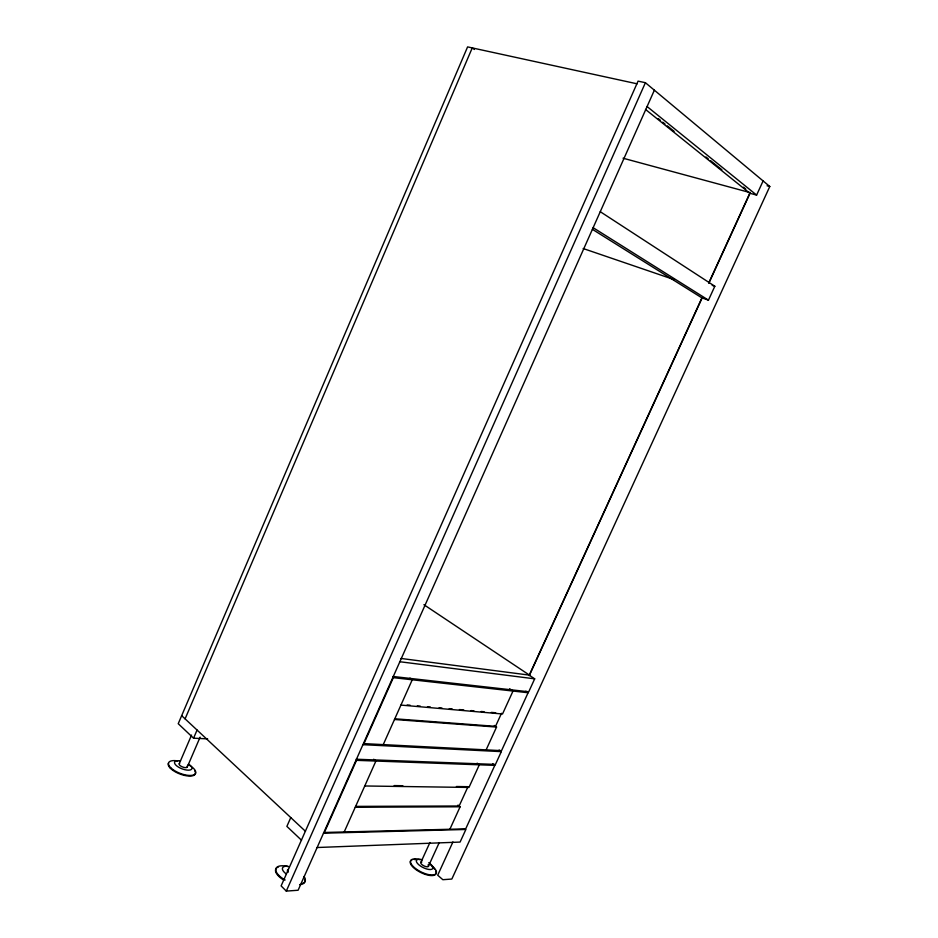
<?xml version="1.0" encoding="UTF-8"?>
<svg xmlns="http://www.w3.org/2000/svg" width="938" height="938" viewBox="0 0 938 938"><rect width="100%" height="100%" fill="white"/><g stroke="black" fill="none" stroke-linecap="round" stroke-linejoin="round"><path stroke-width="1.41" d="M185.091 718.86L472.248 47.908L474.382 49.468M170.399 768.292L170.669 767.671M179.252 763.731L191.563 735.064M637.125 83.822L467.593 46.9L178.232 723.702L193.568 738.194L197.062 730.045M187.248 767.073L200.122 737.127M290.768 817.584L286.876 826.39L301.508 840.225M278.633 876.174L278.938 875.494M286.289 891.1L645.403 82.708L638.063 81.125L281.119 885.906L286.289 891.1L298.108 890.244L654.372 90.189M344.199 831.959L375.904 761.046L373.699 759.241M383.255 744.608L412.239 679.792L409.953 678.115M420.881 862.327L429.921 842.5M428.361 866.395L439.242 842.582M501.502 713.279L495.534 726.34L394.921 718.801M432.301 866.923L432.582 866.325M449.865 829.262L460.124 806.786L458.002 805.074M486.13 749.872L496.542 727.067L494.338 725.473M452.925 841.949L437.706 875.213L442.842 879.703L451.835 879.047L769.793 186.51L645.403 82.708M529.067 675.571L702.046 297.592M708.753 282.948L750.166 192.442M529.337 675.489L702.245 297.674M708.94 283.042L750.341 192.583M494.807 765.373L465.705 828.852L324.396 832.475L356.522 760.343L494.807 765.373L492.638 763.743M528.094 692.736L501.537 750.658L363.967 743.623L393.339 677.67L528.094 692.736L525.855 691.212M499.145 750.025L501.314 751.631L495.463 764.423L356.159 759.229M529.067 675.079L534.683 678.831L528.751 691.787L393.01 676.474M592.37 229.306L701.917 297.874L708.46 300.148L714.826 286.254L600.261 211.695M645.496 109.418L749.802 193.228L756.614 195.081L763.11 180.928M421.877 861.963L421.303 862.069A4.28 1.653 26.5 0 0 422.182 864.777A4.28 1.653 26.5 0 0 427.318 866.782L427.963 866.665A4.28 1.653 26.5 0 0 428.033 864.883M317.126 847.518L460.089 842.078L465.869 829.473L323.504 833.202M355.244 807.255L460.124 806.786M355.725 806.387L459.151 806L467.98 786.689L456.396 786.513M394.159 785.587L402.848 785.716M364.765 785.974L468.965 787.451L479.306 764.81L477.137 763.157M193.568 738.194L207.65 738.874M362.643 744.666L501.314 751.631M394.488 719.493L496.542 727.067M407.162 704.942L410.058 705.2M417.316 705.845L420.224 706.103M427.482 706.736L430.378 706.994M439.09 707.768L441.997 708.026M449.255 708.659L452.151 708.917M459.409 709.562L463.771 709.949M471.017 710.582L473.925 710.84M481.182 711.485L484.09 711.743M491.348 712.388L495.698 712.763M400.925 705.083L502.522 713.994L513.004 691.048L509.639 688.738M399.588 661.7L534.683 678.831M401.018 658.453L529.489 675.137L423.906 604.693M767.073 185.783L769.793 186.51M623.055 158.205L750.306 192.665M712.2 285.363L714.826 286.254M583.155 248.523L673.941 279.559M593.133 227.7L708.46 300.148M658.159 118.516L660.434 120.345M662.72 122.175L664.995 124.004M667.27 125.833L674.094 131.332M705.939 156.963L708.213 158.792M710.488 160.621L721.861 169.778M743.471 187.178L745.745 189.007M647.091 106.545L756.614 195.081M181.667 715.671L305.46 831.303M187.154 766.123A4.338 1.7 21.1 0 1 186.263 767.589L185.443 767.624A4.338 1.7 21.1 0 1 180.459 765.842A4.338 1.7 21.1 0 1 179.627 763.403M188.163 764.552A14.469 5.687 21.1 0 1 192.337 775.28A14.469 5.687 21.1 0 1 170.693 767.706A14.469 5.687 21.1 0 1 177.845 760.941M194.752 770.778A14.469 5.698 21.1 0 1 182.664 774.929A14.469 5.698 21.1 0 1 168.488 763.122M188.995 764.376A9.263 3.623 21.1 0 1 188.69 770.168A9.263 3.623 21.1 0 1 175.558 764.798A9.263 3.623 21.1 0 1 180.483 760.906M288.318 872.117A4.772 2.087 24.1 0 1 288.353 869.397M304.076 876.479A15.899 7.012 24.1 0 1 302.587 883.455M285.152 880.008A15.899 7.012 24.1 0 1 275.878 868.916A15.899 7.012 24.1 0 1 288.423 866.677M304.885 879.398A15.899 7.023 24.1 0 1 299.621 884.64M283.651 880.008A15.899 7.023 24.1 0 1 278.469 866.911M286.207 873.911A10.177 4.467 24.1 0 1 282.444 868.201A10.177 4.467 24.1 0 1 288.083 866.313M429.897 864.285A14.246 5.534 26.5 0 1 432.676 874.978A14.246 5.534 26.5 0 1 412.216 865.375A14.246 5.534 26.5 0 1 420.142 859.712M435.701 871.003A14.246 5.534 26.5 0 1 421.514 872.868A14.246 5.534 26.5 0 1 412.005 859.876M414.08 859.489A14.246 5.534 26.5 0 1 416.765 859.63M433.063 867.615A14.246 5.534 26.5 0 1 434.376 869.01M428.736 862.714A9.122 3.518 26.5 0 1 430.507 869.526A9.122 3.518 26.5 0 1 417.422 863.382A9.122 3.518 26.5 0 1 422.475 859.783"/></g></svg>
